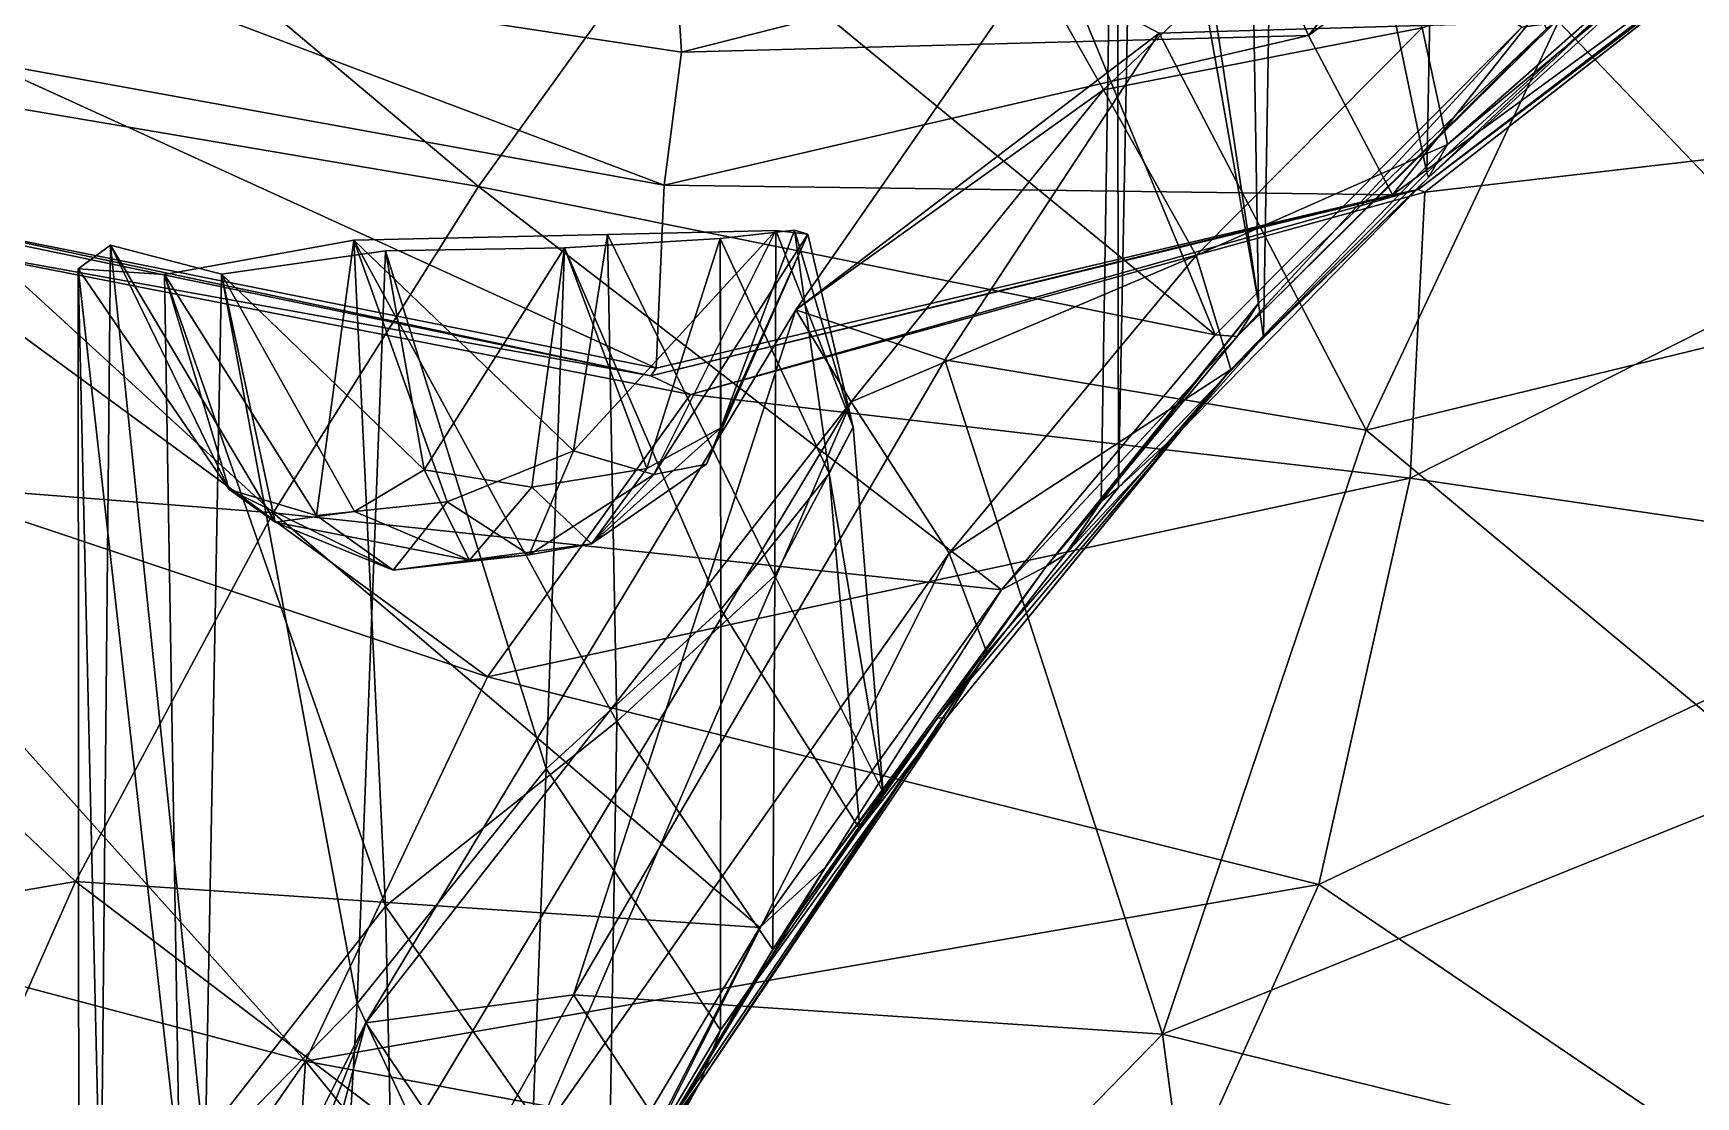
# Model space of a CAD drawing. Extents: x -4.77 to 4.77, y -2.48 to 3.3.
# Drawn here: x 1.0383 to 1.507, y 0.2064 to 0.5061 of the extents above; entities that cross this region are included whole.
import ezdxf

# ---------------------------------------------------------------- set-up
doc = ezdxf.new("R2010")
doc.units = 0

msp = doc.modelspace()

# ---------------------------------------------------------------- linework, layer by layer
for points in [[(1.38933, 0.66785, 0.13523), (1.43125, 0.46672, 0.11298), (1.43571, 0.70365, 0.12115)], [(1.38933, 0.66785, -0.13523), (1.43571, 0.70365, -0.12115), (1.43125, 0.46672, -0.11298)], [(1.43571, 0.70365, 0.12115), (1.43125, 0.46672, 0.11298), (1.48666, 0.51731, 0.12414)], [(1.43571, 0.70365, -0.12115), (1.48666, 0.51731, -0.12414), (1.43125, 0.46672, -0.11298)], [(1.38376, 0.43004, 0.30646), (1.34386, 0.65504, 0.24638), (1.3794, 0.69068, 0.30034)], [(1.38376, 0.43004, -0.30646), (1.3794, 0.69068, -0.30034), (1.34386, 0.65504, -0.24638)], [(1.46496, 0.5073, 0.32487), (1.38376, 0.43004, 0.30646), (1.3794, 0.69068, 0.30034)], [(1.46496, 0.5073, -0.32487), (1.3794, 0.69068, -0.30034), (1.38376, 0.43004, -0.30646)], [(1.34969, 0.65758, 0.1795), (1.38513, 0.42051, 0.12587), (1.38933, 0.66785, 0.13523)], [(1.34969, 0.65758, -0.1795), (1.38933, 0.66785, -0.13523), (1.38513, 0.42051, -0.12587)], [(1.38933, 0.66785, 0.13523), (1.38513, 0.42051, 0.12587), (1.43125, 0.46672, 0.11298)], [(1.38933, 0.66785, -0.13523), (1.43125, 0.46672, -0.11298), (1.38513, 0.42051, -0.12587)], [(1.34386, 0.65504, 0.24638), (1.34429, 0.37812, 0.18357), (1.34969, 0.65758, 0.1795)], [(1.34386, 0.65504, -0.24638), (1.34969, 0.65758, -0.1795), (1.34429, 0.37812, -0.18357)], [(1.34969, 0.65758, 0.1795), (1.34429, 0.37812, 0.18357), (1.38513, 0.42051, 0.12587)], [(1.34969, 0.65758, -0.1795), (1.38513, 0.42051, -0.12587), (1.34429, 0.37812, -0.18357)], [(1.34386, 0.65504, 0.24638), (1.33944, 0.37409, 0.25236), (1.34429, 0.37812, 0.18357)], [(1.38376, 0.43004, 0.30646), (1.33944, 0.37409, 0.25236), (1.34386, 0.65504, 0.24638)], [(1.34386, 0.65504, -0.24638), (1.34429, 0.37812, -0.18357), (1.33944, 0.37409, -0.25236)], [(1.38376, 0.43004, -0.30646), (1.34386, 0.65504, -0.24638), (1.33944, 0.37409, -0.25236)], [(1.50258, 0.6357, -1.03059), (1.39785, 0.5054, -1.03471), (1.38199, 0.54159, -1.03298)], [(1.50258, 0.6357, 1.03059), (1.38199, 0.54159, 1.03298), (1.39785, 0.5054, 1.03471)], [(1.50258, 0.6357, -1.03059), (1.53961, 0.60929, -1.0347), (1.39785, 0.5054, -1.03471)], [(1.50258, 0.6357, 1.03059), (1.39785, 0.5054, 1.03471), (1.53961, 0.60929, 1.0347)], [(1.37157, 0.42111, 0.3849), (1.2882, 0.6234, 0.51125), (1.22214, 0.54383, 0.5054)], [(1.37157, 0.42111, -0.3849), (1.22214, 0.54383, -0.5054), (1.2882, 0.6234, -0.51125)], [(1.37157, 0.42111, 0.3849), (1.45799, 0.50778, 0.39054), (1.2882, 0.6234, 0.51125)], [(1.37157, 0.42111, -0.3849), (1.2882, 0.6234, -0.51125), (1.45799, 0.50778, -0.39054)], [(0.89977, 0.61937, -1.03414), (1.0469, 0.52718, -1.03353), (1.02461, 0.49806, -1.03471)], [(0.89977, 0.61937, 1.03414), (1.02461, 0.49806, 1.03471), (1.0469, 0.52718, 1.03353)], [(1.42154, 0.46056, -1.01626), (1.39785, 0.5054, -1.03471), (1.53961, 0.60929, -1.0347)], [(1.42154, 0.46056, 1.01626), (1.53961, 0.60929, 1.0347), (1.39785, 0.5054, 1.03471)], [(1.42154, 0.46056, -1.01626), (1.53961, 0.60929, -1.0347), (1.5804, 0.57666, -0.99969)], [(1.42154, 0.46056, 1.01626), (1.5804, 0.57666, 0.99969), (1.53961, 0.60929, 1.0347)], [(0.96935, 0.49586, 0.60877), (1.1639, 0.46291, 0.49701), (1.01365, 0.58911, 0.61838)], [(0.96935, 0.49586, -0.60877), (1.01365, 0.58911, -0.61838), (1.1639, 0.46291, -0.49701)], [(1.01365, 0.58911, 0.61838), (1.1639, 0.46291, 0.49701), (1.22214, 0.54383, 0.5054)], [(1.01365, 0.58911, -0.61838), (1.22214, 0.54383, -0.5054), (1.1639, 0.46291, -0.49701)], [(1.43061, 0.46131, -0.79666), (1.58522, 0.58178, -0.91097), (1.5945, 0.58891, -0.76983)], [(1.43061, 0.46131, -0.79666), (1.5945, 0.58891, -0.76983), (1.63252, 0.48472, -0.75741)], [(1.43061, 0.46131, 0.79666), (1.5945, 0.58891, 0.76983), (1.58522, 0.58178, 0.91097)], [(1.43061, 0.46131, 0.79666), (1.63252, 0.48472, 0.75741), (1.5945, 0.58891, 0.76983)], [(1.5804, 0.57666, -0.99969), (1.58522, 0.58178, -0.91097), (1.42875, 0.46203, -0.92369)], [(1.43061, 0.46131, -0.79666), (1.42875, 0.46203, -0.92369), (1.58522, 0.58178, -0.91097)], [(1.5804, 0.57666, 0.99969), (1.42875, 0.46203, 0.92369), (1.58522, 0.58178, 0.91097)], [(1.43061, 0.46131, 0.79666), (1.58522, 0.58178, 0.91097), (1.42875, 0.46203, 0.92369)], [(1.5804, 0.57666, -0.99969), (1.42875, 0.46203, -0.92369), (1.42154, 0.46056, -1.01626)], [(1.5804, 0.57666, 0.99969), (1.42154, 0.46056, 1.01626), (1.42875, 0.46203, 0.92369)], [(1.32045, 0.52476, -0.03335), (1.4038, 0.55094, 0.02076), (1.34005, 0.49012, -0.00809)], [(1.32045, 0.52476, 0.03335), (1.34005, 0.49012, 0.00809), (1.4038, 0.55094, -0.02076)], [(1.42994, 0.50764, 0.03571), (1.34005, 0.49012, -0.00809), (1.4038, 0.55094, 0.02076)], [(1.42994, 0.50764, -0.03571), (1.4038, 0.55094, -0.02076), (1.34005, 0.49012, 0.00809)], [(1.1639, 0.46291, 0.49701), (1.37157, 0.42111, 0.3849), (1.22214, 0.54383, 0.5054)], [(1.1639, 0.46291, -0.49701), (1.22214, 0.54383, -0.5054), (1.37157, 0.42111, -0.3849)], [(1.21939, 0.52797, -1.00686), (1.38199, 0.54159, -1.03298), (1.22111, 0.5007, -1.03318)], [(1.21939, 0.52797, 1.00686), (1.22111, 0.5007, 1.03318), (1.38199, 0.54159, 1.03298)], [(1.39785, 0.5054, -1.03471), (1.22111, 0.5007, -1.03318), (1.38199, 0.54159, -1.03298)], [(1.39785, 0.5054, 1.03471), (1.38199, 0.54159, 1.03298), (1.22111, 0.5007, 1.03318)], [(1.46834, 0.50937, -0.10317), (1.54745, 0.42675, -0.18553), (1.58719, 0.5345, -0.1288)], [(1.46834, 0.50937, 0.10317), (1.58719, 0.5345, 0.1288), (1.54745, 0.42675, 0.18553)], [(1.50173, 0.53176, 0.08055), (1.43709, 0.47468, 0.05695), (1.42994, 0.50764, 0.03571)], [(1.50173, 0.53176, -0.08055), (1.42994, 0.50764, -0.03571), (1.43709, 0.47468, -0.05695)], [(1.43709, 0.47468, 0.05695), (1.50173, 0.53176, 0.08055), (1.49453, 0.52235, 0.11139)], [(1.43709, 0.47468, -0.05695), (1.49453, 0.52235, -0.11139), (1.50173, 0.53176, -0.08055)], [(1.21621, 0.4633, -1.03471), (1.02461, 0.49806, -1.03471), (1.0469, 0.52718, -1.03353)], [(1.21621, 0.4633, 1.03471), (1.0469, 0.52718, 1.03353), (1.02461, 0.49806, 1.03471)], [(1.0469, 0.52718, -1.03353), (1.21939, 0.52797, -1.00686), (1.22111, 0.5007, -1.03318)], [(1.0469, 0.52718, 1.03353), (1.22111, 0.5007, 1.03318), (1.21939, 0.52797, 1.00686)], [(1.21621, 0.4633, -1.03471), (1.0469, 0.52718, -1.03353), (1.22111, 0.5007, -1.03318)], [(1.21621, 0.4633, 1.03471), (1.22111, 0.5007, 1.03318), (1.0469, 0.52718, 1.03353)], [(1.34005, 0.49012, -0.00809), (1.25336, 0.42816, -0.07217), (1.32045, 0.52476, -0.03335)], [(1.25336, 0.42816, -0.07217), (1.3558, 0.50607, -0.06589), (1.32045, 0.52476, -0.03335)], [(1.34005, 0.49012, 0.00809), (1.32045, 0.52476, 0.03335), (1.25336, 0.42816, 0.07217)], [(1.25336, 0.42816, 0.07217), (1.32045, 0.52476, 0.03335), (1.3558, 0.50607, 0.06589)], [(1.43709, 0.47468, 0.05695), (1.49453, 0.52235, 0.11139), (1.43172, 0.46541, 0.09231)], [(1.43172, 0.46541, 0.09231), (1.49453, 0.52235, 0.11139), (1.48666, 0.51731, 0.12414)], [(1.43709, 0.47468, -0.05695), (1.43172, 0.46541, -0.09231), (1.49453, 0.52235, -0.11139)], [(1.43172, 0.46541, -0.09231), (1.48666, 0.51731, -0.12414), (1.49453, 0.52235, -0.11139)], [(1.43172, 0.46541, 0.09231), (1.48666, 0.51731, 0.12414), (1.43125, 0.46672, 0.11298)], [(1.43172, 0.46541, -0.09231), (1.43125, 0.46672, -0.11298), (1.48666, 0.51731, -0.12414)], [(1.42994, 0.50764, 0.03571), (1.36619, 0.44341, 0.00886), (1.34005, 0.49012, -0.00809)], [(1.42994, 0.50764, -0.03571), (1.34005, 0.49012, 0.00809), (1.36619, 0.44341, -0.00886)], [(1.41416, 0.39419, -0.15918), (1.46834, 0.50937, -0.10317), (1.3558, 0.50607, -0.06589)], [(1.41416, 0.39419, 0.15918), (1.3558, 0.50607, 0.06589), (1.46834, 0.50937, 0.10317)], [(1.43709, 0.47468, 0.05695), (1.36619, 0.44341, 0.00886), (1.42994, 0.50764, 0.03571)], [(1.43709, 0.47468, -0.05695), (1.42994, 0.50764, -0.03571), (1.36619, 0.44341, -0.00886)], [(1.45799, 0.50778, 0.39054), (1.37157, 0.42111, 0.3849), (1.37779, 0.4206, 0.34465)], [(1.45799, 0.50778, -0.39054), (1.37779, 0.4206, -0.34465), (1.37157, 0.42111, -0.3849)], [(1.45799, 0.50778, 0.39054), (1.37779, 0.4206, 0.34465), (1.46721, 0.50896, 0.35473)], [(1.46496, 0.5073, 0.32487), (1.46721, 0.50896, 0.35473), (1.37779, 0.4206, 0.34465)], [(1.45799, 0.50778, -0.39054), (1.46721, 0.50896, -0.35473), (1.37779, 0.4206, -0.34465)], [(1.46496, 0.5073, -0.32487), (1.37779, 0.4206, -0.34465), (1.46721, 0.50896, -0.35473)], [(1.46496, 0.5073, 0.32487), (1.37779, 0.4206, 0.34465), (1.38376, 0.43004, 0.30646)], [(1.46496, 0.5073, -0.32487), (1.38376, 0.43004, -0.30646), (1.37779, 0.4206, -0.34465)], [(1.46834, 0.50937, -0.10317), (1.41416, 0.39419, -0.15918), (1.54745, 0.42675, -0.18553)], [(1.46834, 0.50937, 0.10317), (1.54745, 0.42675, 0.18553), (1.41416, 0.39419, 0.15918)], [(1.42154, 0.46056, -1.01626), (1.21621, 0.4633, -1.03471), (1.39785, 0.5054, -1.03471)], [(1.39785, 0.5054, -1.03471), (1.21621, 0.4633, -1.03471), (1.22111, 0.5007, -1.03318)], [(1.42154, 0.46056, 1.01626), (1.39785, 0.5054, 1.03471), (1.21621, 0.4633, 1.03471)], [(1.39785, 0.5054, 1.03471), (1.22111, 0.5007, 1.03318), (1.21621, 0.4633, 1.03471)], [(1.25336, 0.42816, -0.07217), (1.29532, 0.41407, -0.10428), (1.3558, 0.50607, -0.06589)], [(1.25336, 0.42816, 0.07217), (1.3558, 0.50607, 0.06589), (1.29532, 0.41407, 0.10428)], [(1.41416, 0.39419, -0.15918), (1.3558, 0.50607, -0.06589), (1.29532, 0.41407, -0.10428)], [(1.41416, 0.39419, 0.15918), (1.29532, 0.41407, 0.10428), (1.3558, 0.50607, 0.06589)], [(1.21394, 0.41173, -1.01696), (0.999, 0.45479, -1.01673), (1.02461, 0.49806, -1.03471)], [(1.21394, 0.41173, 1.01696), (1.02461, 0.49806, 1.03471), (0.999, 0.45479, 1.01673)], [(1.21394, 0.41173, -1.01696), (1.02461, 0.49806, -1.03471), (1.21621, 0.4633, -1.03471)], [(1.21394, 0.41173, 1.01696), (1.21621, 0.4633, 1.03471), (1.02461, 0.49806, 1.03471)], [(0.9265, 0.38504, 0.59593), (1.10594, 0.3709, 0.48513), (0.96935, 0.49586, 0.60877)], [(0.9265, 0.38504, -0.59593), (0.96935, 0.49586, -0.60877), (1.10594, 0.3709, -0.48513)], [(0.96935, 0.49586, 0.60877), (1.10594, 0.3709, 0.48513), (1.1639, 0.46291, 0.49701)], [(0.96935, 0.49586, -0.60877), (1.1639, 0.46291, -0.49701), (1.10594, 0.3709, -0.48513)], [(1.34005, 0.49012, -0.00809), (1.26893, 0.40225, -0.04665), (1.25336, 0.42816, -0.07217)], [(1.34005, 0.49012, 0.00809), (1.25336, 0.42816, 0.07217), (1.26893, 0.40225, 0.04665)], [(1.26893, 0.40225, -0.04665), (1.34005, 0.49012, -0.00809), (1.36619, 0.44341, 0.00886)], [(1.26893, 0.40225, 0.04665), (1.36619, 0.44341, -0.00886), (1.34005, 0.49012, 0.00809)], [(1.43061, 0.46131, -0.79666), (1.63252, 0.48472, -0.75741), (1.42651, 0.38069, -0.78155)], [(1.59072, 0.35674, -0.7691), (1.42651, 0.38069, -0.78155), (1.63252, 0.48472, -0.75741)], [(1.43061, 0.46131, 0.79666), (1.42651, 0.38069, 0.78155), (1.63252, 0.48472, 0.75741)], [(1.59072, 0.35674, 0.7691), (1.63252, 0.48472, 0.75741), (1.42651, 0.38069, 0.78155)], [(1.43709, 0.47468, 0.05695), (1.37594, 0.41133, 0.03491), (1.36619, 0.44341, 0.00886)], [(1.43709, 0.47468, -0.05695), (1.36619, 0.44341, -0.00886), (1.37594, 0.41133, -0.03491)], [(1.43172, 0.46541, 0.09231), (1.37594, 0.41133, 0.03491), (1.43709, 0.47468, 0.05695)], [(1.43172, 0.46541, -0.09231), (1.43709, 0.47468, -0.05695), (1.37594, 0.41133, -0.03491)], [(1.43172, 0.46541, 0.09231), (1.38513, 0.42051, 0.12587), (1.3617, 0.39392, 0.09647)], [(1.43172, 0.46541, 0.09231), (1.3617, 0.39392, 0.09647), (1.37594, 0.41133, 0.03491)], [(1.43172, 0.46541, -0.09231), (1.3617, 0.39392, -0.09647), (1.38513, 0.42051, -0.12587)], [(1.43172, 0.46541, -0.09231), (1.37594, 0.41133, -0.03491), (1.3617, 0.39392, -0.09647)], [(1.43172, 0.46541, 0.09231), (1.43125, 0.46672, 0.11298), (1.38513, 0.42051, 0.12587)], [(1.43172, 0.46541, -0.09231), (1.38513, 0.42051, -0.12587), (1.43125, 0.46672, -0.11298)], [(1.10594, 0.3709, 0.48513), (1.31134, 0.34926, 0.37759), (1.1639, 0.46291, 0.49701)], [(1.10594, 0.3709, -0.48513), (1.1639, 0.46291, -0.49701), (1.31134, 0.34926, -0.37759)], [(1.1639, 0.46291, 0.49701), (1.31134, 0.34926, 0.37759), (1.37157, 0.42111, 0.3849)], [(1.1639, 0.46291, -0.49701), (1.37157, 0.42111, -0.3849), (1.31134, 0.34926, -0.37759)], [(1.21249, 0.40952, -0.93018), (1.42154, 0.46056, -1.01626), (1.42875, 0.46203, -0.92369)], [(1.22361, 0.40429, -0.81221), (1.21249, 0.40952, -0.93018), (1.42875, 0.46203, -0.92369)], [(1.21249, 0.40952, 0.93018), (1.42875, 0.46203, 0.92369), (1.42154, 0.46056, 1.01626)], [(1.22361, 0.40429, 0.81221), (1.42875, 0.46203, 0.92369), (1.21249, 0.40952, 0.93018)], [(1.21249, 0.40952, -0.93018), (1.21394, 0.41173, -1.01696), (1.42154, 0.46056, -1.01626)], [(1.21249, 0.40952, 0.93018), (1.42154, 0.46056, 1.01626), (1.21394, 0.41173, 1.01696)], [(1.42154, 0.46056, -1.01626), (1.21394, 0.41173, -1.01696), (1.21621, 0.4633, -1.03471)], [(1.42154, 0.46056, 1.01626), (1.21621, 0.4633, 1.03471), (1.21394, 0.41173, 1.01696)], [(1.22361, 0.40429, -0.81221), (1.42875, 0.46203, -0.92369), (1.43061, 0.46131, -0.79666)], [(1.22361, 0.40429, 0.81221), (1.43061, 0.46131, 0.79666), (1.42875, 0.46203, 0.92369)], [(1.42651, 0.38069, -0.78155), (1.22361, 0.40429, -0.81221), (1.43061, 0.46131, -0.79666)], [(1.42651, 0.38069, 0.78155), (1.43061, 0.46131, 0.79666), (1.22361, 0.40429, 0.81221)], [(1.21249, 0.40952, -0.93018), (0.99762, 0.44831, -0.84483), (0.99306, 0.45501, -0.92725)], [(1.21249, 0.40952, -0.93018), (0.99306, 0.45501, -0.92725), (0.999, 0.45479, -1.01673)], [(1.21249, 0.40952, 0.93018), (0.99306, 0.45501, 0.92725), (0.99762, 0.44831, 0.84483)], [(1.21249, 0.40952, 0.93018), (0.999, 0.45479, 1.01673), (0.99306, 0.45501, 0.92725)], [(1.21249, 0.40952, -0.93018), (0.999, 0.45479, -1.01673), (1.21394, 0.41173, -1.01696)], [(1.21249, 0.40952, 0.93018), (1.21394, 0.41173, 1.01696), (0.999, 0.45479, 1.01673)], [(1.2477, 0.45052, 0.17822), (1.19064, 0.38845, 0.18781), (1.21329, 0.38171, 0.15979)], [(1.2477, 0.45052, 0.17822), (1.20019, 0.44941, 0.22054), (1.19064, 0.38845, 0.18781)], [(1.2477, 0.45052, -0.17822), (1.21329, 0.38171, -0.15979), (1.19064, 0.38845, -0.18781)], [(1.2477, 0.45052, -0.17822), (1.19064, 0.38845, -0.18781), (1.20019, 0.44941, -0.22054)], [(1.20019, 0.44941, 0.22054), (1.2477, 0.45052, 0.17822), (1.2474, 0.35323, 0.19278)], [(1.20019, 0.44941, -0.22054), (1.2474, 0.35323, -0.19278), (1.2477, 0.45052, -0.17822)], [(1.25674, 0.44948, 0.1343), (1.2477, 0.45052, 0.17822), (1.21329, 0.38171, 0.15979)], [(1.25674, 0.44948, -0.1343), (1.21329, 0.38171, -0.15979), (1.2477, 0.45052, -0.17822)], [(1.23223, 0.39491, 0.09515), (1.23199, 0.44826, 0.0407), (1.25296, 0.45056, 0.0832)], [(1.26275, 0.38204, 0.07767), (1.25296, 0.45056, 0.0832), (1.23199, 0.44826, 0.0407)], [(1.23223, 0.39491, -0.09515), (1.25296, 0.45056, -0.0832), (1.23199, 0.44826, -0.0407)], [(1.26275, 0.38204, -0.07767), (1.23199, 0.44826, -0.0407), (1.25296, 0.45056, -0.0832)], [(1.25674, 0.44948, 0.1343), (1.23223, 0.39491, 0.09515), (1.25296, 0.45056, 0.0832)], [(1.25674, 0.44948, -0.1343), (1.25296, 0.45056, -0.0832), (1.23223, 0.39491, -0.09515)], [(1.2477, 0.45052, 0.17822), (1.26945, 0.39512, 0.1472), (1.2474, 0.35323, 0.19278)], [(1.2477, 0.45052, -0.17822), (1.2474, 0.35323, -0.19278), (1.26945, 0.39512, -0.1472)], [(1.2477, 0.45052, 0.17822), (1.25674, 0.44948, 0.1343), (1.26945, 0.39512, 0.1472)], [(1.2477, 0.45052, -0.17822), (1.26945, 0.39512, -0.1472), (1.25674, 0.44948, -0.1343)], [(1.26945, 0.39512, 0.1472), (1.25296, 0.45056, 0.0832), (1.26275, 0.38204, 0.07767)], [(1.26945, 0.39512, 0.1472), (1.25674, 0.44948, 0.1343), (1.25296, 0.45056, 0.0832)], [(1.26945, 0.39512, -0.1472), (1.26275, 0.38204, -0.07767), (1.25296, 0.45056, -0.0832)], [(1.26945, 0.39512, -0.1472), (1.25296, 0.45056, -0.0832), (1.25674, 0.44948, -0.1343)], [(0.99762, 0.44831, -0.84483), (1.16644, 0.32471, -0.81105), (0.95371, 0.39594, -0.83871)], [(0.99762, 0.44831, 0.84483), (0.95371, 0.39594, 0.83871), (1.16644, 0.32471, 0.81105)], [(1.21249, 0.40952, -0.93018), (1.22361, 0.40429, -0.81221), (0.99762, 0.44831, -0.84483)], [(0.99762, 0.44831, -0.84483), (1.22361, 0.40429, -0.81221), (1.16644, 0.32471, -0.81105)], [(1.21249, 0.40952, 0.93018), (0.99762, 0.44831, 0.84483), (1.22361, 0.40429, 0.81221)], [(0.99762, 0.44831, 0.84483), (1.16644, 0.32471, 0.81105), (1.22361, 0.40429, 0.81221)], [(1.0601, 0.44639, 0.07865), (1.09362, 0.37751, 0.13644), (1.05099, 0.4397, 0.14136)], [(1.05739, 0.16485, 0.08087), (1.0601, 0.44639, 0.07865), (1.05099, 0.4397, 0.14136)], [(1.0601, 0.44639, -0.07865), (1.05099, 0.4397, -0.14136), (1.09362, 0.37751, -0.13644)], [(1.05739, 0.16485, -0.08087), (1.05099, 0.4397, -0.14136), (1.0601, 0.44639, -0.07865)], [(1.08683, 0.18901, 0.03907), (1.0601, 0.44639, 0.07865), (1.05739, 0.16485, 0.08087)], [(1.08683, 0.18901, -0.03907), (1.05739, 0.16485, -0.08087), (1.0601, 0.44639, -0.07865)], [(1.09137, 0.43817, 0.03536), (1.10655, 0.36833, 0.10474), (1.0601, 0.44639, 0.07865)], [(1.0601, 0.44639, 0.07865), (1.10655, 0.36833, 0.10474), (1.09362, 0.37751, 0.13644)], [(1.08683, 0.18901, 0.03907), (1.09137, 0.43817, 0.03536), (1.0601, 0.44639, 0.07865)], [(1.09137, 0.43817, -0.03536), (1.0601, 0.44639, -0.07865), (1.10655, 0.36833, -0.10474)], [(1.0601, 0.44639, -0.07865), (1.09362, 0.37751, -0.13644), (1.10655, 0.36833, -0.10474)], [(1.08683, 0.18901, -0.03907), (1.0601, 0.44639, -0.07865), (1.09137, 0.43817, -0.03536)], [(1.11815, 0.37016, 0.16055), (1.12871, 0.44778, 0.22619), (1.07537, 0.43809, 0.19425)], [(1.07537, 0.43809, 0.19425), (1.12871, 0.44778, 0.22619), (1.13766, 0.26009, 0.23176)], [(1.11815, 0.37016, -0.16055), (1.07537, 0.43809, -0.19425), (1.12871, 0.44778, -0.22619)], [(1.07537, 0.43809, -0.19425), (1.13766, 0.26009, -0.23176), (1.12871, 0.44778, -0.22619)], [(1.11815, 0.37016, 0.16055), (1.15505, 0.37401, 0.1812), (1.12871, 0.44778, 0.22619)], [(1.11815, 0.37016, -0.16055), (1.12871, 0.44778, -0.22619), (1.15505, 0.37401, -0.1812)], [(1.12871, 0.44778, 0.22619), (1.19064, 0.38845, 0.18781), (1.20019, 0.44941, 0.22054)], [(1.12871, 0.44778, 0.22619), (1.20019, 0.44941, 0.22054), (1.20289, 0.31215, 0.22588)], [(1.12871, 0.44778, -0.22619), (1.20019, 0.44941, -0.22054), (1.19064, 0.38845, -0.18781)], [(1.12871, 0.44778, -0.22619), (1.20289, 0.31215, -0.22588), (1.20019, 0.44941, -0.22054)], [(1.12871, 0.44778, 0.22619), (1.20289, 0.31215, 0.22588), (1.13766, 0.26009, 0.23176)], [(1.12871, 0.44778, 0.22619), (1.15505, 0.37401, 0.1812), (1.19064, 0.38845, 0.18781)], [(1.12871, 0.44778, -0.22619), (1.13766, 0.26009, -0.23176), (1.20289, 0.31215, -0.22588)], [(1.12871, 0.44778, -0.22619), (1.19064, 0.38845, -0.18781), (1.15505, 0.37401, -0.1812)], [(1.1881, 0.44557, 0.01599), (1.14857, 0.38302, 0.05079), (1.13764, 0.44474, 0.01453)], [(1.18297, 0.29878, 0.01328), (1.1881, 0.44557, 0.01599), (1.13764, 0.44474, 0.01453)], [(1.1881, 0.44557, -0.01599), (1.13764, 0.44474, -0.01453), (1.14857, 0.38302, -0.05079)], [(1.18297, 0.29878, -0.01328), (1.13764, 0.44474, -0.01453), (1.1881, 0.44557, -0.01599)], [(1.1881, 0.44557, 0.01599), (1.17886, 0.37814, 0.05953), (1.14857, 0.38302, 0.05079)], [(1.1881, 0.44557, -0.01599), (1.14857, 0.38302, -0.05079), (1.17886, 0.37814, -0.05953)], [(1.21134, 0.38345, 0.07632), (1.17886, 0.37814, 0.05953), (1.1881, 0.44557, 0.01599)], [(1.21134, 0.38345, -0.07632), (1.1881, 0.44557, -0.01599), (1.17886, 0.37814, -0.05953)], [(1.23216, 0.34375, 0.03691), (1.1881, 0.44557, 0.01599), (1.18297, 0.29878, 0.01328)], [(1.23216, 0.34375, -0.03691), (1.18297, 0.29878, -0.01328), (1.1881, 0.44557, -0.01599)], [(1.21134, 0.38345, 0.07632), (1.1881, 0.44557, 0.01599), (1.23199, 0.44826, 0.0407)], [(1.23216, 0.34375, 0.03691), (1.23199, 0.44826, 0.0407), (1.1881, 0.44557, 0.01599)], [(1.21134, 0.38345, -0.07632), (1.23199, 0.44826, -0.0407), (1.1881, 0.44557, -0.01599)], [(1.23216, 0.34375, -0.03691), (1.1881, 0.44557, -0.01599), (1.23199, 0.44826, -0.0407)], [(1.20019, 0.44941, 0.22054), (1.2474, 0.35323, 0.19278), (1.20289, 0.31215, 0.22588)], [(1.20019, 0.44941, -0.22054), (1.20289, 0.31215, -0.22588), (1.2474, 0.35323, -0.19278)], [(1.23223, 0.39491, 0.09515), (1.21134, 0.38345, 0.07632), (1.23199, 0.44826, 0.0407)], [(1.23223, 0.39491, -0.09515), (1.23199, 0.44826, -0.0407), (1.21134, 0.38345, -0.07632)], [(1.25674, 0.44948, 0.1343), (1.21329, 0.38171, 0.15979), (1.22813, 0.38469, 0.12533)], [(1.25674, 0.44948, -0.1343), (1.22813, 0.38469, -0.12533), (1.21329, 0.38171, -0.15979)], [(1.25674, 0.44948, 0.1343), (1.22813, 0.38469, 0.12533), (1.23223, 0.39491, 0.09515)], [(1.25674, 0.44948, -0.1343), (1.23223, 0.39491, -0.09515), (1.22813, 0.38469, -0.12533)], [(1.26275, 0.38204, 0.07767), (1.23199, 0.44826, 0.0407), (1.23216, 0.34375, 0.03691)], [(1.26275, 0.38204, -0.07767), (1.23216, 0.34375, -0.03691), (1.23199, 0.44826, -0.0407)], [(1.14857, 0.38302, 0.05079), (1.09137, 0.43817, 0.03536), (1.13764, 0.44474, 0.01453)], [(1.12965, 0.23266, 0.01545), (1.13764, 0.44474, 0.01453), (1.09137, 0.43817, 0.03536)], [(1.14857, 0.38302, -0.05079), (1.13764, 0.44474, -0.01453), (1.09137, 0.43817, -0.03536)], [(1.12965, 0.23266, -0.01545), (1.09137, 0.43817, -0.03536), (1.13764, 0.44474, -0.01453)], [(1.18297, 0.29878, 0.01328), (1.13764, 0.44474, 0.01453), (1.12965, 0.23266, 0.01545)], [(1.18297, 0.29878, -0.01328), (1.12965, 0.23266, -0.01545), (1.13764, 0.44474, -0.01453)], [(1.26893, 0.40225, -0.04665), (1.36619, 0.44341, 0.00886), (1.2966, 0.35955, -0.0267)], [(1.26893, 0.40225, 0.04665), (1.2966, 0.35955, 0.0267), (1.36619, 0.44341, -0.00886)], [(1.37594, 0.41133, 0.03491), (1.2966, 0.35955, -0.0267), (1.36619, 0.44341, 0.00886)], [(1.37594, 0.41133, -0.03491), (1.36619, 0.44341, -0.00886), (1.2966, 0.35955, 0.0267)], [(1.09362, 0.37751, 0.13644), (1.07537, 0.43809, 0.19425), (1.05099, 0.4397, 0.14136)], [(1.05099, 0.4397, 0.14136), (1.07956, 0.18571, 0.19907), (1.05116, 0.1546, 0.143)], [(1.05739, 0.16485, 0.08087), (1.05099, 0.4397, 0.14136), (1.05116, 0.1546, 0.143)], [(1.05099, 0.4397, 0.14136), (1.07537, 0.43809, 0.19425), (1.07956, 0.18571, 0.19907)], [(1.09362, 0.37751, -0.13644), (1.05099, 0.4397, -0.14136), (1.07537, 0.43809, -0.19425)], [(1.05099, 0.4397, -0.14136), (1.05116, 0.1546, -0.143), (1.07956, 0.18571, -0.19907)], [(1.05739, 0.16485, -0.08087), (1.05116, 0.1546, -0.143), (1.05099, 0.4397, -0.14136)], [(1.05099, 0.4397, -0.14136), (1.07956, 0.18571, -0.19907), (1.07537, 0.43809, -0.19425)], [(1.07537, 0.43809, 0.19425), (1.13766, 0.26009, 0.23176), (1.07956, 0.18571, 0.19907)], [(1.09362, 0.37751, 0.13644), (1.11815, 0.37016, 0.16055), (1.07537, 0.43809, 0.19425)], [(1.07537, 0.43809, -0.19425), (1.07956, 0.18571, -0.19907), (1.13766, 0.26009, -0.23176)], [(1.09362, 0.37751, -0.13644), (1.07537, 0.43809, -0.19425), (1.11815, 0.37016, -0.16055)], [(1.12965, 0.23266, 0.01545), (1.09137, 0.43817, 0.03536), (1.08683, 0.18901, 0.03907)], [(1.12965, 0.23266, -0.01545), (1.08683, 0.18901, -0.03907), (1.09137, 0.43817, -0.03536)], [(1.09137, 0.43817, 0.03536), (1.12891, 0.37127, 0.07114), (1.10655, 0.36833, 0.10474)], [(1.14857, 0.38302, 0.05079), (1.12891, 0.37127, 0.07114), (1.09137, 0.43817, 0.03536)], [(1.09137, 0.43817, -0.03536), (1.10655, 0.36833, -0.10474), (1.12891, 0.37127, -0.07114)], [(1.14857, 0.38302, -0.05079), (1.09137, 0.43817, -0.03536), (1.12891, 0.37127, -0.07114)], [(1.19066, 0.23517, -0.18323), (1.25336, 0.42816, -0.07217), (1.13211, 0.22726, -0.15943)], [(1.13211, 0.22726, -0.15943), (1.25336, 0.42816, -0.07217), (1.26893, 0.40225, -0.04665)], [(1.19066, 0.23517, 0.18323), (1.13211, 0.22726, 0.15943), (1.25336, 0.42816, 0.07217)], [(1.13211, 0.22726, 0.15943), (1.26893, 0.40225, 0.04665), (1.25336, 0.42816, 0.07217)], [(1.19066, 0.23517, -0.18323), (1.29532, 0.41407, -0.10428), (1.25336, 0.42816, -0.07217)], [(1.19066, 0.23517, 0.18323), (1.25336, 0.42816, 0.07217), (1.29532, 0.41407, 0.10428)], [(1.38376, 0.43004, 0.30646), (1.32396, 0.35592, 0.2753), (1.33944, 0.37409, 0.25236)], [(1.38376, 0.43004, 0.30646), (1.37779, 0.4206, 0.34465), (1.32396, 0.35592, 0.2753)], [(1.38376, 0.43004, -0.30646), (1.33944, 0.37409, -0.25236), (1.32396, 0.35592, -0.2753)], [(1.38376, 0.43004, -0.30646), (1.32396, 0.35592, -0.2753), (1.37779, 0.4206, -0.34465)], [(1.53316, 0.29524, -0.26931), (1.54745, 0.42675, -0.18553), (1.41416, 0.39419, -0.15918)], [(1.53316, 0.29524, 0.26931), (1.41416, 0.39419, 0.15918), (1.54745, 0.42675, 0.18553)], [(1.37779, 0.4206, 0.34465), (1.37157, 0.42111, 0.3849), (1.31134, 0.34926, 0.37759)], [(1.37779, 0.4206, -0.34465), (1.31134, 0.34926, -0.37759), (1.37157, 0.42111, -0.3849)], [(1.37779, 0.4206, 0.34465), (1.31134, 0.34926, 0.37759), (1.32396, 0.35592, 0.2753)], [(1.37779, 0.4206, -0.34465), (1.32396, 0.35592, -0.2753), (1.31134, 0.34926, -0.37759)], [(1.3617, 0.39392, 0.09647), (1.38513, 0.42051, 0.12587), (1.34429, 0.37812, 0.18357)], [(1.3617, 0.39392, -0.09647), (1.34429, 0.37812, -0.18357), (1.38513, 0.42051, -0.12587)], [(1.29532, 0.41407, -0.10428), (1.19066, 0.23517, -0.18323), (1.35672, 0.22402, -0.25018)], [(1.29532, 0.41407, 0.10428), (1.35672, 0.22402, 0.25018), (1.19066, 0.23517, 0.18323)], [(1.29532, 0.41407, -0.10428), (1.35672, 0.22402, -0.25018), (1.41416, 0.39419, -0.15918)], [(1.29532, 0.41407, 0.10428), (1.41416, 0.39419, 0.15918), (1.35672, 0.22402, 0.25018)], [(1.29576, 0.31322, 0.0566), (1.37594, 0.41133, 0.03491), (1.3617, 0.39392, 0.09647)], [(1.29576, 0.31322, 0.0566), (1.30714, 0.33159, -0.00221), (1.37594, 0.41133, 0.03491)], [(1.29576, 0.31322, -0.0566), (1.3617, 0.39392, -0.09647), (1.37594, 0.41133, -0.03491)], [(1.29576, 0.31322, -0.0566), (1.37594, 0.41133, -0.03491), (1.30714, 0.33159, 0.00221)], [(1.37594, 0.41133, 0.03491), (1.30714, 0.33159, -0.00221), (1.2966, 0.35955, -0.0267)], [(1.37594, 0.41133, -0.03491), (1.2966, 0.35955, 0.0267), (1.30714, 0.33159, 0.00221)], [(1.42651, 0.38069, -0.78155), (1.16644, 0.32471, -0.81105), (1.22361, 0.40429, -0.81221)], [(1.42651, 0.38069, 0.78155), (1.22361, 0.40429, 0.81221), (1.16644, 0.32471, 0.81105)], [(1.13211, 0.22726, -0.15943), (1.26893, 0.40225, -0.04665), (1.14876, 0.20252, -0.13061)], [(1.13211, 0.22726, 0.15943), (1.14876, 0.20252, 0.13061), (1.26893, 0.40225, 0.04665)], [(1.26893, 0.40225, -0.04665), (1.17774, 0.1905, -0.10656), (1.14876, 0.20252, -0.13061)], [(1.26893, 0.40225, 0.04665), (1.14876, 0.20252, 0.13061), (1.17774, 0.1905, 0.10656)], [(1.26893, 0.40225, -0.04665), (1.2966, 0.35955, -0.0267), (1.17774, 0.1905, -0.10656)], [(1.26893, 0.40225, 0.04665), (1.17774, 0.1905, 0.10656), (1.2966, 0.35955, 0.0267)], [(1.11513, 0.21645, -0.81841), (0.90723, 0.27142, -0.84438), (0.95371, 0.39594, -0.83871)], [(1.11513, 0.21645, 0.81841), (0.95371, 0.39594, 0.83871), (0.90723, 0.27142, 0.84438)], [(1.11513, 0.21645, -0.81841), (0.95371, 0.39594, -0.83871), (1.16644, 0.32471, -0.81105)], [(1.11513, 0.21645, 0.81841), (1.16644, 0.32471, 0.81105), (0.95371, 0.39594, 0.83871)], [(1.23223, 0.39491, 0.09515), (1.19577, 0.36221, 0.10983), (1.21134, 0.38345, 0.07632)], [(1.23223, 0.39491, 0.09515), (1.22813, 0.38469, 0.12533), (1.19577, 0.36221, 0.10983)], [(1.23223, 0.39491, -0.09515), (1.21134, 0.38345, -0.07632), (1.19577, 0.36221, -0.10983)], [(1.23223, 0.39491, -0.09515), (1.19577, 0.36221, -0.10983), (1.22813, 0.38469, -0.12533)], [(1.27793, 0.29214, 0.15538), (1.2474, 0.35323, 0.19278), (1.26945, 0.39512, 0.1472)], [(1.27793, 0.29214, -0.15538), (1.26945, 0.39512, -0.1472), (1.2474, 0.35323, -0.19278)], [(1.26275, 0.38204, 0.07767), (1.27793, 0.29214, 0.15538), (1.26945, 0.39512, 0.1472)], [(1.26275, 0.38204, -0.07767), (1.26945, 0.39512, -0.1472), (1.27793, 0.29214, -0.15538)], [(1.29329, 0.31307, 0.1606), (1.3617, 0.39392, 0.09647), (1.32926, 0.35923, 0.17646)], [(1.29329, 0.31307, 0.1606), (1.29576, 0.31322, 0.0566), (1.3617, 0.39392, 0.09647)], [(1.29329, 0.31307, -0.1606), (1.32926, 0.35923, -0.17646), (1.3617, 0.39392, -0.09647)], [(1.29329, 0.31307, -0.1606), (1.3617, 0.39392, -0.09647), (1.29576, 0.31322, -0.0566)], [(1.3617, 0.39392, 0.09647), (1.34429, 0.37812, 0.18357), (1.32926, 0.35923, 0.17646)], [(1.3617, 0.39392, -0.09647), (1.32926, 0.35923, -0.17646), (1.34429, 0.37812, -0.18357)], [(1.53316, 0.29524, -0.26931), (1.41416, 0.39419, -0.15918), (1.35672, 0.22402, -0.25018)], [(1.53316, 0.29524, 0.26931), (1.35672, 0.22402, 0.25018), (1.41416, 0.39419, 0.15918)], [(1.05029, 0.2671, 0.46885), (0.9265, 0.38504, 0.59593), (0.88131, 0.23809, 0.57589)], [(1.05029, 0.2671, -0.46885), (0.88131, 0.23809, -0.57589), (0.9265, 0.38504, -0.59593)], [(0.9265, 0.38504, 0.59593), (1.05029, 0.2671, 0.46885), (1.10594, 0.3709, 0.48513)], [(0.9265, 0.38504, -0.59593), (1.10594, 0.3709, -0.48513), (1.05029, 0.2671, -0.46885)], [(1.19064, 0.38845, 0.18781), (1.15505, 0.37401, 0.1812), (1.17819, 0.35909, 0.14582)], [(1.19064, 0.38845, -0.18781), (1.17819, 0.35909, -0.14582), (1.15505, 0.37401, -0.1812)], [(1.19064, 0.38845, 0.18781), (1.17819, 0.35909, 0.14582), (1.21329, 0.38171, 0.15979)], [(1.19064, 0.38845, -0.18781), (1.21329, 0.38171, -0.15979), (1.17819, 0.35909, -0.14582)], [(1.21329, 0.38171, 0.15979), (1.19577, 0.36221, 0.10983), (1.22813, 0.38469, 0.12533)], [(1.21329, 0.38171, -0.15979), (1.22813, 0.38469, -0.12533), (1.19577, 0.36221, -0.10983)], [(1.16137, 0.35761, 0.09224), (1.12891, 0.37127, 0.07114), (1.14857, 0.38302, 0.05079)], [(1.16137, 0.35761, -0.09224), (1.14857, 0.38302, -0.05079), (1.12891, 0.37127, -0.07114)], [(1.16137, 0.35761, 0.09224), (1.14857, 0.38302, 0.05079), (1.17886, 0.37814, 0.05953)], [(1.16137, 0.35761, -0.09224), (1.17886, 0.37814, -0.05953), (1.14857, 0.38302, -0.05079)], [(1.40077, 0.26623, -0.78876), (1.16644, 0.32471, -0.81105), (1.42651, 0.38069, -0.78155)], [(1.40077, 0.26623, 0.78876), (1.42651, 0.38069, 0.78155), (1.16644, 0.32471, 0.81105)], [(1.21329, 0.38171, 0.15979), (1.17819, 0.35909, 0.14582), (1.19577, 0.36221, 0.10983)], [(1.21329, 0.38171, -0.15979), (1.19577, 0.36221, -0.10983), (1.17819, 0.35909, -0.14582)], [(1.17886, 0.37814, 0.05953), (1.21134, 0.38345, 0.07632), (1.19577, 0.36221, 0.10983)], [(1.17886, 0.37814, -0.05953), (1.19577, 0.36221, -0.10983), (1.21134, 0.38345, -0.07632)], [(1.23216, 0.34375, 0.03691), (1.2714, 0.28181, 0.0789), (1.26275, 0.38204, 0.07767)], [(1.23216, 0.34375, -0.03691), (1.26275, 0.38204, -0.07767), (1.2714, 0.28181, -0.0789)], [(1.26275, 0.38204, 0.07767), (1.2714, 0.28181, 0.0789), (1.27793, 0.29214, 0.15538)], [(1.26275, 0.38204, -0.07767), (1.27793, 0.29214, -0.15538), (1.2714, 0.28181, -0.0789)], [(1.59072, 0.35674, -0.7691), (1.40077, 0.26623, -0.78876), (1.42651, 0.38069, -0.78155)], [(1.59072, 0.35674, 0.7691), (1.42651, 0.38069, 0.78155), (1.40077, 0.26623, 0.78876)], [(1.13984, 0.35475, 0.12716), (1.09362, 0.37751, 0.13644), (1.10655, 0.36833, 0.10474)], [(1.13984, 0.35475, 0.12716), (1.11815, 0.37016, 0.16055), (1.09362, 0.37751, 0.13644)], [(1.13984, 0.35475, -0.12716), (1.10655, 0.36833, -0.10474), (1.09362, 0.37751, -0.13644)], [(1.13984, 0.35475, -0.12716), (1.09362, 0.37751, -0.13644), (1.11815, 0.37016, -0.16055)], [(1.17886, 0.37814, 0.05953), (1.19577, 0.36221, 0.10983), (1.16137, 0.35761, 0.09224)], [(1.17886, 0.37814, -0.05953), (1.16137, 0.35761, -0.09224), (1.19577, 0.36221, -0.10983)], [(1.33944, 0.37409, 0.25236), (1.32926, 0.35923, 0.17646), (1.34429, 0.37812, 0.18357)], [(1.33944, 0.37409, -0.25236), (1.34429, 0.37812, -0.18357), (1.32926, 0.35923, -0.17646)], [(1.05029, 0.2671, 0.46885), (1.2432, 0.2541, 0.36797), (1.10594, 0.3709, 0.48513)], [(1.05029, 0.2671, -0.46885), (1.10594, 0.3709, -0.48513), (1.2432, 0.2541, -0.36797)], [(1.10594, 0.3709, 0.48513), (1.2432, 0.2541, 0.36797), (1.31134, 0.34926, 0.37759)], [(1.10594, 0.3709, -0.48513), (1.31134, 0.34926, -0.37759), (1.2432, 0.2541, -0.36797)], [(1.10655, 0.36833, 0.10474), (1.12891, 0.37127, 0.07114), (1.16137, 0.35761, 0.09224)], [(1.10655, 0.36833, -0.10474), (1.16137, 0.35761, -0.09224), (1.12891, 0.37127, -0.07114)], [(1.15505, 0.37401, 0.1812), (1.11815, 0.37016, 0.16055), (1.13984, 0.35475, 0.12716)], [(1.15505, 0.37401, -0.1812), (1.13984, 0.35475, -0.12716), (1.11815, 0.37016, -0.16055)], [(1.15505, 0.37401, 0.1812), (1.13984, 0.35475, 0.12716), (1.17819, 0.35909, 0.14582)], [(1.15505, 0.37401, -0.1812), (1.17819, 0.35909, -0.14582), (1.13984, 0.35475, -0.12716)], [(1.33944, 0.37409, 0.25236), (1.32396, 0.35592, 0.2753), (1.32926, 0.35923, 0.17646)], [(1.33944, 0.37409, -0.25236), (1.32926, 0.35923, -0.17646), (1.32396, 0.35592, -0.2753)], [(1.10655, 0.36833, 0.10474), (1.16137, 0.35761, 0.09224), (1.13984, 0.35475, 0.12716)], [(1.10655, 0.36833, -0.10474), (1.13984, 0.35475, -0.12716), (1.16137, 0.35761, -0.09224)], [(1.17819, 0.35909, 0.14582), (1.16137, 0.35761, 0.09224), (1.19577, 0.36221, 0.10983)], [(1.17819, 0.35909, -0.14582), (1.19577, 0.36221, -0.10983), (1.16137, 0.35761, -0.09224)], [(1.17819, 0.35909, 0.14582), (1.13984, 0.35475, 0.12716), (1.16137, 0.35761, 0.09224)], [(1.17819, 0.35909, -0.14582), (1.16137, 0.35761, -0.09224), (1.13984, 0.35475, -0.12716)], [(1.2966, 0.35955, -0.0267), (1.20953, 0.18709, -0.06357), (1.17774, 0.1905, -0.10656)], [(1.2966, 0.35955, 0.0267), (1.17774, 0.1905, 0.10656), (1.20953, 0.18709, 0.06357)], [(1.2966, 0.35955, -0.0267), (1.30714, 0.33159, -0.00221), (1.20953, 0.18709, -0.06357)], [(1.2966, 0.35955, 0.0267), (1.20953, 0.18709, 0.06357), (1.30714, 0.33159, 0.00221)], [(1.29329, 0.31307, 0.1606), (1.32926, 0.35923, 0.17646), (1.32396, 0.35592, 0.2753)], [(1.29329, 0.31307, -0.1606), (1.32396, 0.35592, -0.2753), (1.32926, 0.35923, -0.17646)], [(1.51148, 0.19114, -0.78349), (1.40077, 0.26623, -0.78876), (1.59072, 0.35674, -0.7691)], [(1.51148, 0.19114, 0.78349), (1.59072, 0.35674, 0.7691), (1.40077, 0.26623, 0.78876)], [(1.24682, 0.24786, 0.21195), (1.20289, 0.31215, 0.22588), (1.2474, 0.35323, 0.19278)], [(1.24682, 0.24786, -0.21195), (1.2474, 0.35323, -0.19278), (1.20289, 0.31215, -0.22588)], [(1.27793, 0.29214, 0.15538), (1.24682, 0.24786, 0.21195), (1.2474, 0.35323, 0.19278)], [(1.27793, 0.29214, -0.15538), (1.2474, 0.35323, -0.19278), (1.24682, 0.24786, -0.21195)], [(1.29329, 0.31307, 0.1606), (1.32396, 0.35592, 0.2753), (1.26165, 0.27115, 0.25984)], [(1.31134, 0.34926, 0.37759), (1.26165, 0.27115, 0.25984), (1.32396, 0.35592, 0.2753)], [(1.29329, 0.31307, -0.1606), (1.26165, 0.27115, -0.25984), (1.32396, 0.35592, -0.2753)], [(1.31134, 0.34926, -0.37759), (1.32396, 0.35592, -0.2753), (1.26165, 0.27115, -0.25984)], [(1.31134, 0.34926, 0.37759), (1.2432, 0.2541, 0.36797), (1.26165, 0.27115, 0.25984)], [(1.31134, 0.34926, -0.37759), (1.26165, 0.27115, -0.25984), (1.2432, 0.2541, -0.36797)], [(1.18297, 0.29878, 0.01328), (1.23212, 0.22522, 0.03197), (1.23216, 0.34375, 0.03691)], [(1.18297, 0.29878, -0.01328), (1.23216, 0.34375, -0.03691), (1.23212, 0.22522, -0.03197)], [(1.23216, 0.34375, 0.03691), (1.23212, 0.22522, 0.03197), (1.2714, 0.28181, 0.0789)], [(1.23216, 0.34375, -0.03691), (1.2714, 0.28181, -0.0789), (1.23212, 0.22522, -0.03197)], [(1.2263, 0.2103, -0.00524), (1.20953, 0.18709, -0.06357), (1.30714, 0.33159, -0.00221)], [(1.2263, 0.2103, 0.00524), (1.30714, 0.33159, 0.00221), (1.20953, 0.18709, 0.06357)], [(1.2263, 0.2103, -0.00524), (1.30714, 0.33159, -0.00221), (1.29576, 0.31322, 0.0566)], [(1.2263, 0.2103, 0.00524), (1.29576, 0.31322, -0.0566), (1.30714, 0.33159, 0.00221)], [(1.40077, 0.26623, -0.78876), (1.11513, 0.21645, -0.81841), (1.16644, 0.32471, -0.81105)], [(1.40077, 0.26623, 0.78876), (1.16644, 0.32471, 0.81105), (1.11513, 0.21645, 0.81841)], [(1.20047, 0.17035, 0.24144), (1.13766, 0.26009, 0.23176), (1.20289, 0.31215, 0.22588)], [(1.20047, 0.17035, -0.24144), (1.20289, 0.31215, -0.22588), (1.13766, 0.26009, -0.23176)], [(1.24682, 0.24786, 0.21195), (1.20047, 0.17035, 0.24144), (1.20289, 0.31215, 0.22588)], [(1.24682, 0.24786, -0.21195), (1.20289, 0.31215, -0.22588), (1.20047, 0.17035, -0.24144)], [(1.23212, 0.22522, 0.03197), (1.2263, 0.2103, -0.00524), (1.29576, 0.31322, 0.0566)], [(1.23212, 0.22522, -0.03197), (1.29576, 0.31322, -0.0566), (1.2263, 0.2103, 0.00524)], [(1.23212, 0.22522, 0.03197), (1.29576, 0.31322, 0.0566), (1.2714, 0.28181, 0.0789)], [(1.23212, 0.22522, -0.03197), (1.2714, 0.28181, -0.0789), (1.29576, 0.31322, -0.0566)], [(1.29329, 0.31307, 0.1606), (1.24682, 0.24786, 0.21195), (1.27793, 0.29214, 0.15538)], [(1.29329, 0.31307, 0.1606), (1.26165, 0.27115, 0.25984), (1.24682, 0.24786, 0.21195)], [(1.29329, 0.31307, -0.1606), (1.27793, 0.29214, -0.15538), (1.24682, 0.24786, -0.21195)], [(1.29329, 0.31307, -0.1606), (1.24682, 0.24786, -0.21195), (1.26165, 0.27115, -0.25984)], [(1.2714, 0.28181, 0.0789), (1.29576, 0.31322, 0.0566), (1.29329, 0.31307, 0.1606)], [(1.2714, 0.28181, -0.0789), (1.29329, 0.31307, -0.1606), (1.29576, 0.31322, -0.0566)], [(1.2714, 0.28181, 0.0789), (1.29329, 0.31307, 0.1606), (1.27793, 0.29214, 0.15538)], [(1.2714, 0.28181, -0.0789), (1.27793, 0.29214, -0.15538), (1.29329, 0.31307, -0.1606)], [(1.12965, 0.23266, 0.01545), (1.17664, 0.13202, 0.00958), (1.18297, 0.29878, 0.01328)], [(1.12965, 0.23266, -0.01545), (1.18297, 0.29878, -0.01328), (1.17664, 0.13202, -0.00958)], [(1.18297, 0.29878, 0.01328), (1.17664, 0.13202, 0.00958), (1.23212, 0.22522, 0.03197)], [(1.18297, 0.29878, -0.01328), (1.23212, 0.22522, -0.03197), (1.17664, 0.13202, -0.00958)], [(1.35672, 0.22402, -0.25018), (1.5299, 0.18128, -0.3777), (1.53316, 0.29524, -0.26931)], [(1.35672, 0.22402, 0.25018), (1.53316, 0.29524, 0.26931), (1.5299, 0.18128, 0.3777)], [(1.01551, 0.07341, -0.83029), (0.90723, 0.27142, -0.84438), (1.11513, 0.21645, -0.81841)], [(1.01551, 0.07341, 0.83029), (1.11513, 0.21645, 0.81841), (0.90723, 0.27142, 0.84438)], [(1.24682, 0.24786, 0.21195), (1.26165, 0.27115, 0.25984), (1.19923, 0.16836, 0.28454)], [(1.19923, 0.16836, 0.28454), (1.26165, 0.27115, 0.25984), (1.2432, 0.2541, 0.36797)], [(1.24682, 0.24786, -0.21195), (1.19923, 0.16836, -0.28454), (1.26165, 0.27115, -0.25984)], [(1.19923, 0.16836, -0.28454), (1.2432, 0.2541, -0.36797), (1.26165, 0.27115, -0.25984)], [(1.05029, 0.2671, 0.46885), (0.88131, 0.23809, 0.57589), (0.99271, 0.13739, 0.44669)], [(1.05029, 0.2671, -0.46885), (0.99271, 0.13739, -0.44669), (0.88131, 0.23809, -0.57589)], [(0.99271, 0.13739, 0.44669), (1.18831, 0.16214, 0.35603), (1.05029, 0.2671, 0.46885)], [(0.99271, 0.13739, -0.44669), (1.05029, 0.2671, -0.46885), (1.18831, 0.16214, -0.35603)], [(1.05029, 0.2671, 0.46885), (1.18831, 0.16214, 0.35603), (1.2432, 0.2541, 0.36797)], [(1.05029, 0.2671, -0.46885), (1.2432, 0.2541, -0.36797), (1.18831, 0.16214, -0.35603)], [(1.358, 0.17123, -0.79597), (1.11513, 0.21645, -0.81841), (1.40077, 0.26623, -0.78876)], [(1.358, 0.17123, 0.79597), (1.40077, 0.26623, 0.78876), (1.11513, 0.21645, 0.81841)], [(1.51148, 0.19114, -0.78349), (1.358, 0.17123, -0.79597), (1.40077, 0.26623, -0.78876)], [(1.51148, 0.19114, 0.78349), (1.40077, 0.26623, 0.78876), (1.358, 0.17123, 0.79597)], [(1.14223, 0.05477, 0.24267), (1.07956, 0.18571, 0.19907), (1.13766, 0.26009, 0.23176)], [(1.14223, 0.05477, -0.24267), (1.13766, 0.26009, -0.23176), (1.07956, 0.18571, -0.19907)], [(1.20047, 0.17035, 0.24144), (1.14223, 0.05477, 0.24267), (1.13766, 0.26009, 0.23176)], [(1.20047, 0.17035, -0.24144), (1.13766, 0.26009, -0.23176), (1.14223, 0.05477, -0.24267)], [(1.19923, 0.16836, 0.28454), (1.2432, 0.2541, 0.36797), (1.18831, 0.16214, 0.35603)], [(1.19923, 0.16836, -0.28454), (1.18831, 0.16214, -0.35603), (1.2432, 0.2541, -0.36797)], [(1.24682, 0.24786, 0.21195), (1.19923, 0.16836, 0.28454), (1.20047, 0.17035, 0.24144)], [(1.24682, 0.24786, -0.21195), (1.20047, 0.17035, -0.24144), (1.19923, 0.16836, -0.28454)], [(1.26198, 0.12697, -0.28253), (1.19066, 0.23517, -0.18323), (1.08233, 0.04168, -0.27136)], [(1.08233, 0.04168, -0.27136), (1.19066, 0.23517, -0.18323), (1.13211, 0.22726, -0.15943)], [(1.26198, 0.12697, 0.28253), (1.08233, 0.04168, 0.27136), (1.19066, 0.23517, 0.18323)], [(1.08233, 0.04168, 0.27136), (1.13211, 0.22726, 0.15943), (1.19066, 0.23517, 0.18323)], [(1.26198, 0.12697, -0.28253), (1.35672, 0.22402, -0.25018), (1.19066, 0.23517, -0.18323)], [(1.26198, 0.12697, 0.28253), (1.19066, 0.23517, 0.18323), (1.35672, 0.22402, 0.25018)], [(1.08683, 0.18901, 0.03907), (1.11589, -0.00241, 0.01284), (1.12965, 0.23266, 0.01545)], [(1.08683, 0.18901, -0.03907), (1.12965, 0.23266, -0.01545), (1.11589, -0.00241, -0.01284)], [(1.12965, 0.23266, 0.01545), (1.11589, -0.00241, 0.01284), (1.17664, 0.13202, 0.00958)], [(1.12965, 0.23266, -0.01545), (1.17664, 0.13202, -0.00958), (1.11589, -0.00241, -0.01284)], [(1.08233, 0.04168, -0.27136), (1.13211, 0.22726, -0.15943), (1.03017, 0.02479, -0.25411)], [(1.04716, 0.01049, -0.22237), (1.03017, 0.02479, -0.25411), (1.13211, 0.22726, -0.15943)], [(1.08233, 0.04168, 0.27136), (1.03017, 0.02479, 0.25411), (1.13211, 0.22726, 0.15943)], [(1.04716, 0.01049, 0.22237), (1.13211, 0.22726, 0.15943), (1.03017, 0.02479, 0.25411)], [(1.04716, 0.01049, -0.22237), (1.13211, 0.22726, -0.15943), (1.14876, 0.20252, -0.13061)], [(1.04716, 0.01049, 0.22237), (1.14876, 0.20252, 0.13061), (1.13211, 0.22726, 0.15943)], [(1.17664, 0.13202, 0.00958), (1.2263, 0.2103, -0.00524), (1.23212, 0.22522, 0.03197)], [(1.17664, 0.13202, -0.00958), (1.23212, 0.22522, -0.03197), (1.2263, 0.2103, 0.00524)], [(1.37436, 0.09137, -0.3779), (1.35672, 0.22402, -0.25018), (1.26198, 0.12697, -0.28253)], [(1.37436, 0.09137, 0.3779), (1.26198, 0.12697, 0.28253), (1.35672, 0.22402, 0.25018)], [(1.35672, 0.22402, -0.25018), (1.37436, 0.09137, -0.3779), (1.5299, 0.18128, -0.3777)], [(1.35672, 0.22402, 0.25018), (1.5299, 0.18128, 0.3777), (1.37436, 0.09137, 0.3779)], [(1.11513, 0.21645, -0.81841), (1.10398, 0.04508, -0.82137), (1.01551, 0.07341, -0.83029)], [(1.11513, 0.21645, 0.81841), (1.01551, 0.07341, 0.83029), (1.10398, 0.04508, 0.82137)], [(1.11513, 0.21645, -0.81841), (1.19956, 0.11257, -0.81133), (1.10398, 0.04508, -0.82137)], [(1.11513, 0.21645, 0.81841), (1.10398, 0.04508, 0.82137), (1.19956, 0.11257, 0.81133)], [(1.358, 0.17123, -0.79597), (1.19956, 0.11257, -0.81133), (1.11513, 0.21645, -0.81841)], [(1.358, 0.17123, 0.79597), (1.11513, 0.21645, 0.81841), (1.19956, 0.11257, 0.81133)], [(1.15488, 0.0804, -0.04363), (1.20953, 0.18709, -0.06357), (1.2263, 0.2103, -0.00524)], [(1.17664, 0.13202, 0.00958), (1.15488, 0.0804, -0.04363), (1.2263, 0.2103, -0.00524)], [(1.15488, 0.0804, 0.04363), (1.2263, 0.2103, 0.00524), (1.20953, 0.18709, 0.06357)], [(1.17664, 0.13202, -0.00958), (1.2263, 0.2103, 0.00524), (1.15488, 0.0804, 0.04363)]]:
    msp.add_3dface(points)

doc.saveas('drawing.dxf')
